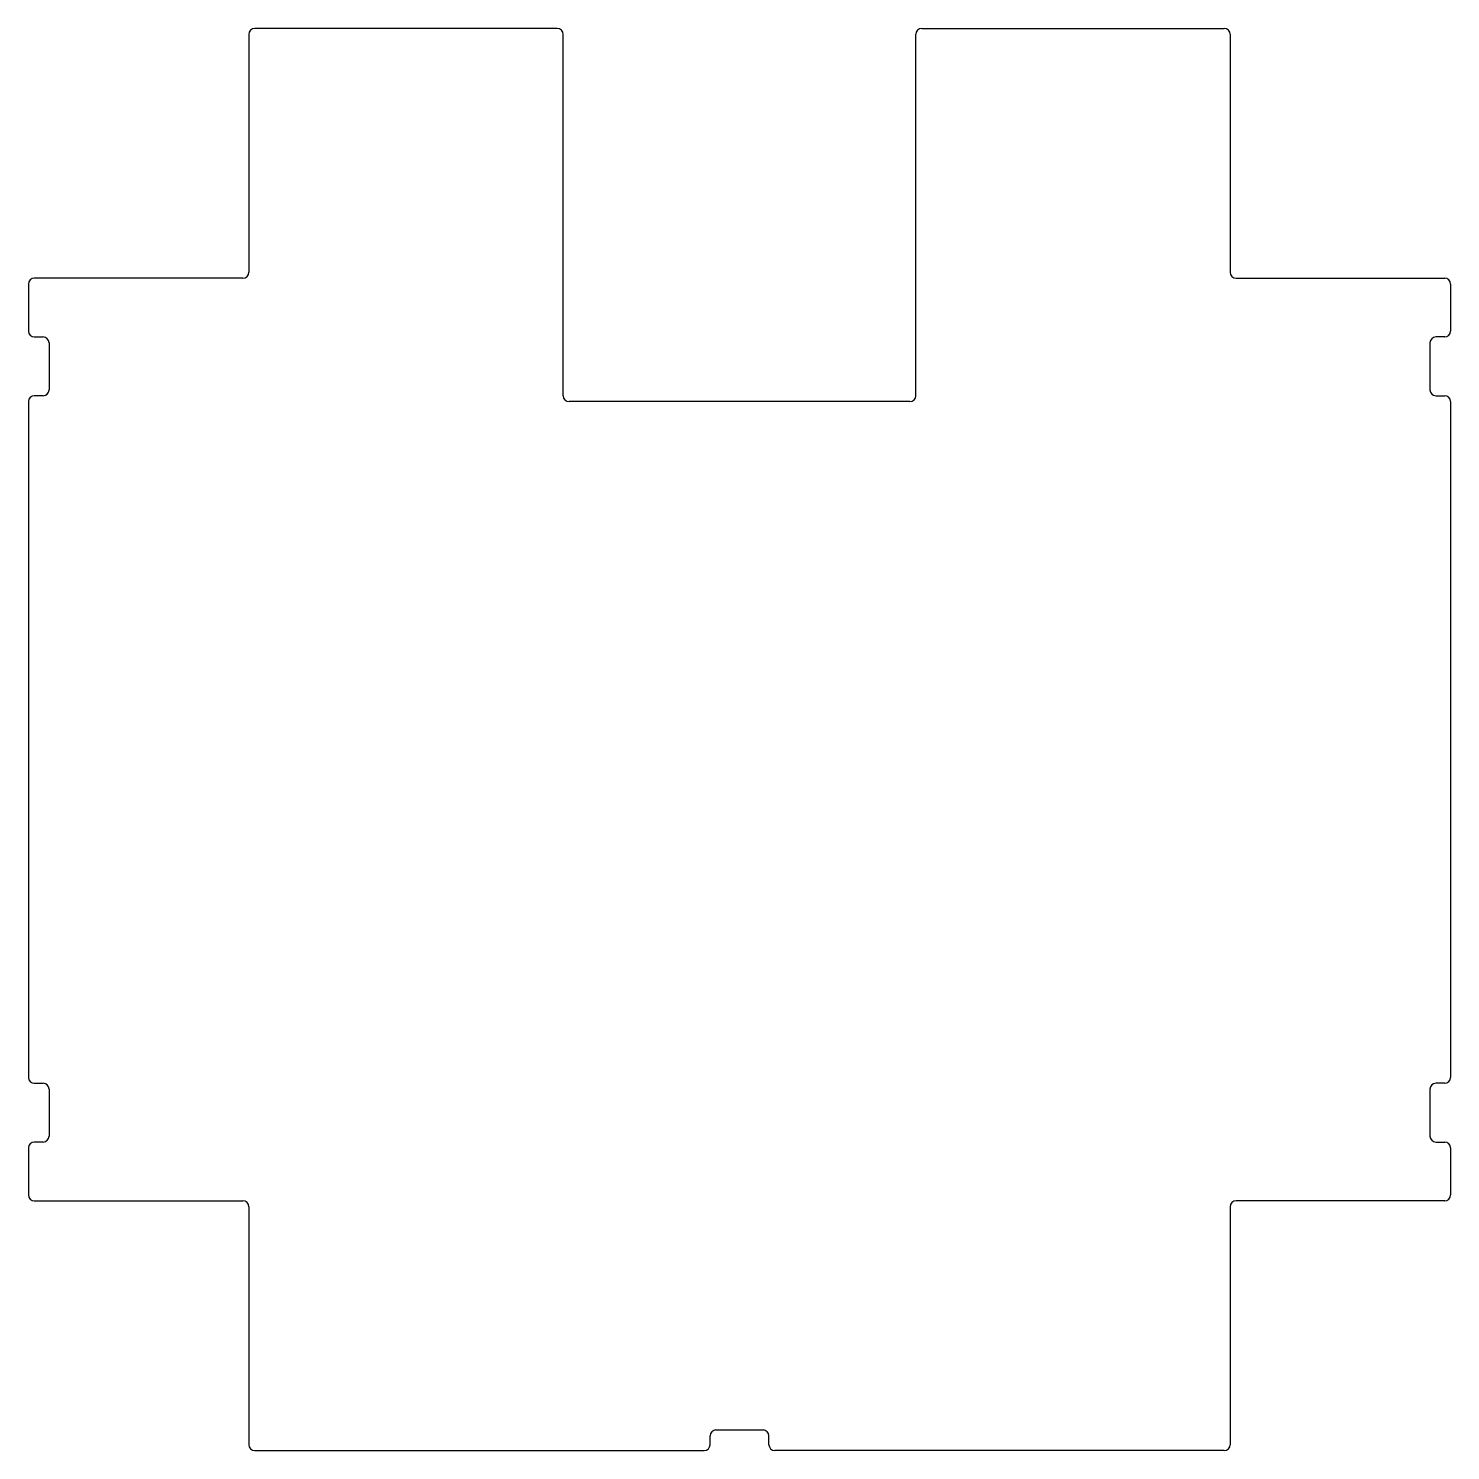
# Model space of a CAD drawing. Header units: millimetres. Extents: x -75 to 409, y -484 to 0.
import ezdxf

# ---------------------------------------------------------------- set-up
doc = ezdxf.new("R2010")
doc.units = ezdxf.units.MM

msp = doc.modelspace()

# ---------------------------------------------------------------- linework, layer by layer
at = {"color": 7, "linetype": 'Continuous', "lineweight": 25}
for p, q in [((105, 0), (2, 0)), ((229, 0), (332, 0)), ((0, -2), (0, -83)), ((107, -125), (107, -2)), ((227, -125), (227, -2)), ((334, -2), (334, -83)), ((-75, -87), (-75, -103)), ((-2, -85), (-73, -85)), ((336, -85), (407, -85)), ((409, -87), (409, -103)), ((-73, -105), (-70, -105)), ((407, -105), (404, -105)), ((-68, -107), (-68, -123)), ((402, -107), (402, -123)), ((-70, -125), (-73, -125)), ((404, -125), (407, -125)), ((-75, -127), (-75, -357)), ((225, -127), (109, -127)), ((409, -127), (409, -357)), ((-73, -359), (-70, -359)), ((-68, -361), (-68, -377)), ((402, -361), (402, -377)), ((407, -359), (404, -359)), ((-75, -381), (-75, -397)), ((-70, -379), (-73, -379)), ((404, -379), (407, -379)), ((409, -381), (409, -397)), ((-73, -399), (-2, -399)), ((0, -401), (0, -482)), ((334, -401), (334, -482)), ((407, -399), (336, -399)), ((157, -482), (157, -479)), ((159, -477), (175, -477)), ((177, -482), (177, -479)), ((2, -484), (155, -484)), ((332, -484), (179, -484))]:
    msp.add_line(p, q, dxfattribs=at)
for centre, start, end in [((2, -2), 90, 180), ((105, -2), 0, 90), ((229, -2), 90, 180), ((332, -2), 0, 90), ((-73, -87), 90, 180), ((-2, -83), 270, 0), ((336, -83), 180, 270), ((407, -87), 0, 90), ((-73, -103), 180, 270), ((-70, -107), 0, 90), ((404, -107), 90, 180), ((407, -103), 270, 360), ((-73, -127), 90, 180), ((-70, -123), 270, 0), ((109, -125), 180, 270), ((225, -125), 270, 0), ((404, -123), 180, 270), ((407, -127), 0, 90), ((-73, -357), 180, 270), ((407, -357), 270, 360), ((-70, -361), 0, 90), ((404, -361), 90, 180), ((-70, -377), 270, 0), ((404, -377), 180, 270), ((-73, -381), 90, 180), ((407, -381), 0, 90), ((-73, -397), 180, 270), ((-2, -401), 0, 90), ((336, -401), 90, 180), ((407, -397), 270, 0), ((159, -479), 90, 180), ((175, -479), 0, 90), ((2, -482), 180, 270), ((155, -482), 270, 360), ((179, -482), 180, 270), ((332, -482), 270, 360)]:
    msp.add_arc(centre, 2, start, end, dxfattribs=at)

doc.saveas('drawing.dxf')
